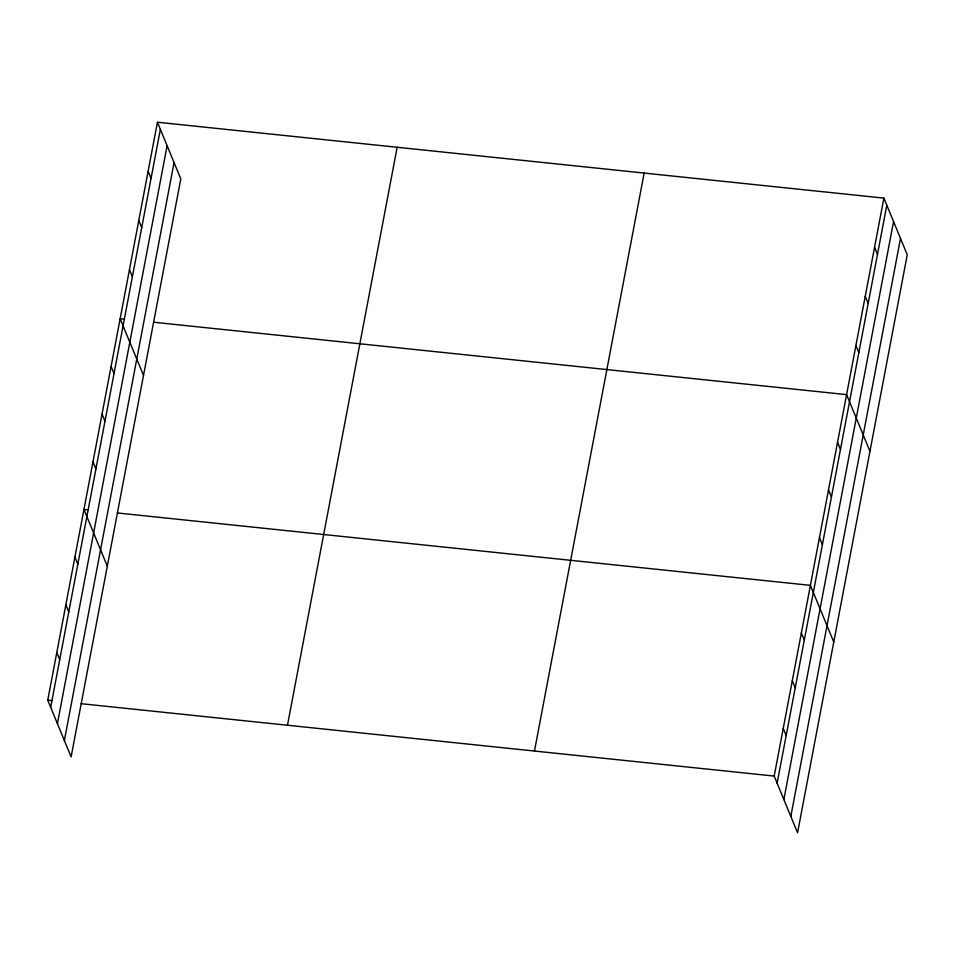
<?xml version="1.0" encoding="UTF-8"?>
<svg xmlns="http://www.w3.org/2000/svg" width="955" height="955" viewBox="0 0 955 955"><rect width="100%" height="100%" fill="white"/><g stroke="black" fill="none" stroke-linecap="round" stroke-linejoin="round"><path stroke-width="1.43" d="M157.432 122.228L180.805 178.919L71.112 756.885L47.75 700.206L157.432 122.228L883.888 198.115L907.25 254.794L797.568 832.772L774.195 776.081L883.888 198.115M50.675 707.321L160.368 129.343M57.419 723.675L167.113 145.697M64.367 740.531L174.061 162.553M287.479 725.251L397.161 147.273M534.466 751.048L644.159 173.07M777.131 783.196L886.813 205.218M783.876 799.55L893.558 221.584M790.824 816.406L900.505 238.44M124.496 319.197L120.139 318.743L143.501 375.422M153.564 322.229L846.596 394.618L869.957 451.309M88.302 509.934L83.945 509.469L107.306 566.16M117.358 512.966L810.401 585.355L833.763 642.035M47.75 700.206L52.107 700.66M81.163 703.692L774.195 776.081M874.565 247.238L877.49 254.352M865.242 296.36L868.167 303.475M855.919 345.495L858.843 352.598M837.547 442.308L840.472 449.411M828.498 489.987L831.423 497.101M819.45 537.665L822.374 544.78M801.352 633.034L804.277 640.148M792.304 680.724L795.229 687.827M783.255 728.402L786.18 735.517M148.109 171.363L151.045 178.466M138.785 220.486L141.722 227.6M129.462 269.62L132.399 276.723M111.09 366.422L114.027 373.536M102.042 414.112L104.978 421.215M92.993 461.79L95.93 468.905M74.896 557.159L77.833 564.262M65.847 604.837L68.784 611.952M56.799 652.528L59.735 659.63"/></g></svg>
